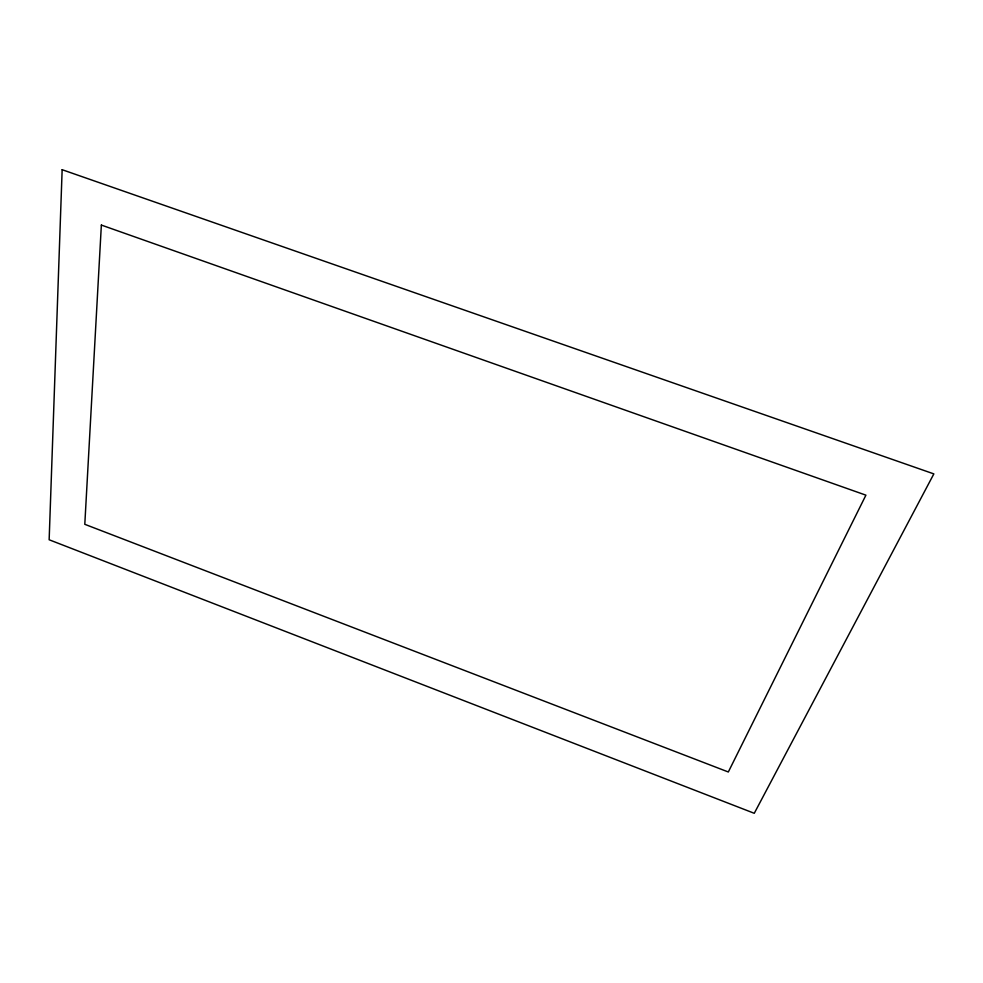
<?xml version="1.0" encoding="UTF-8"?>
<svg xmlns="http://www.w3.org/2000/svg" width="983" height="983" viewBox="0 0 983 983"><rect width="100%" height="100%" fill="white"/><g stroke="black" fill="none" stroke-linecap="round" stroke-linejoin="round"><path stroke-width="1.47" d="M62.15 169.703L49.15 539.765L754.268 813.297L933.85 473.892L62.15 169.703M101.36 225.07L84.796 524.308L728.329 771.987L865.912 495.162L101.36 225.07"/></g></svg>
